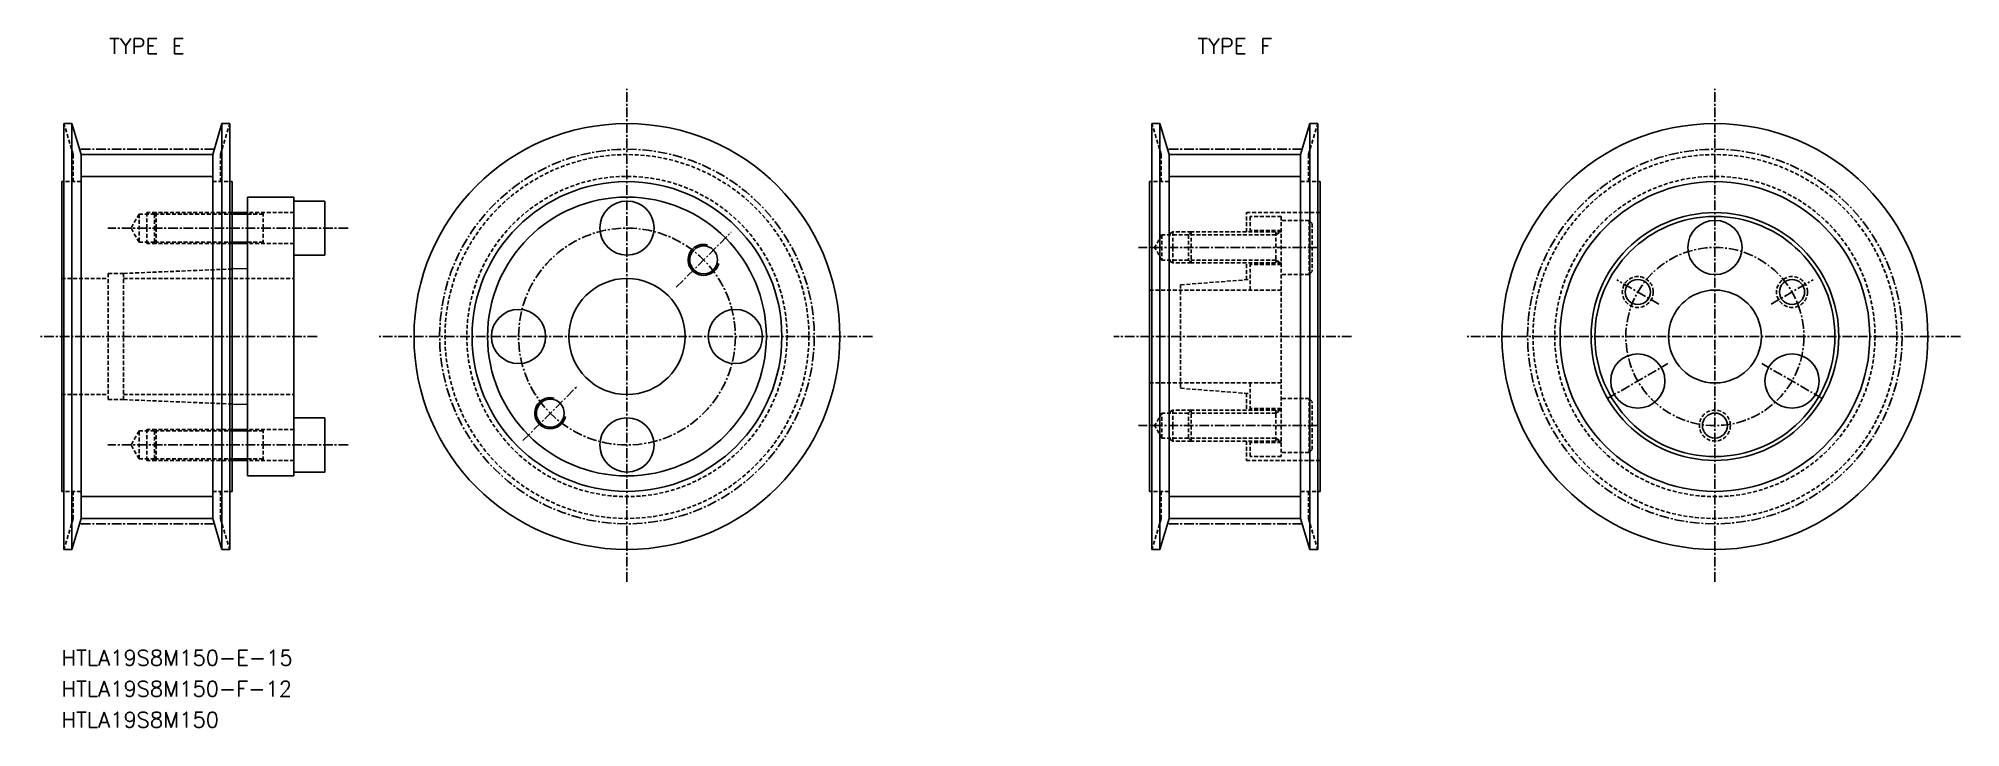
# Model space of a CAD drawing. Extents: x 1845 to 2094, y 9549 to 9638.
import ezdxf
from ezdxf.enums import TextEntityAlignment as Align

# ---------------------------------------------------------------- set-up
doc = ezdxf.new("R2010")
doc.units = 0
doc.linetypes.add('CENTER', pattern=[2, 1.25, -0.25, 0.25, -0.25])
doc.linetypes.add('DASHED', pattern=[0.75, 0.5, -0.25])
doc.layers.get('0').update_dxf_attribs({"linetype": 'CONTINUOUS'})
doc.layers.add('CENTER', color=1, linetype='CENTER')
doc.styles.add('MISUMI', font='txt.shx')

msp = doc.modelspace()

# ---------------------------------------------------------------- linework, layer by layer
at = {"color": 7, "linetype": 'CONTINUOUS'}
for p, q in [((1849.76, 9627.15), (1848.76, 9627.15)), ((1848.76, 9627.15), (1848.76, 9619.65)), ((1850.96, 9623.15), (1849.76, 9627.15)), ((1849.76, 9627.15), (1849.76, 9572.15)), ((1867.96, 9623.15), (1869.16, 9627.15)), ((1869.16, 9627.15), (1870.16, 9627.15)), ((1869.16, 9627.15), (1869.16, 9572.15)), ((1870.16, 9627.15), (1870.16, 9619.65)), ((1990.26, 9627.15), (1989.26, 9627.15)), ((1989.26, 9627.15), (1989.26, 9619.65)), ((1991.46, 9623.15), (1990.26, 9627.15)), ((1990.26, 9627.15), (1990.26, 9572.15)), ((2008.46, 9623.15), (2009.66, 9627.15)), ((2009.66, 9627.15), (2010.66, 9627.15)), ((2009.66, 9627.15), (2009.66, 9572.15)), ((2010.66, 9627.15), (2010.66, 9619.65)), ((1850.96, 9623.15), (1850.96, 9619.65)), ((1867.96, 9623.15), (1850.96, 9623.15)), ((1867.96, 9623.15), (1867.96, 9619.65)), ((1991.46, 9623.15), (1991.46, 9619.65)), ((2008.46, 9623.15), (1991.46, 9623.15)), ((2008.46, 9623.15), (2008.46, 9619.65)), ((1848.76, 9619.65), (1848.46, 9619.65)), ((1848.46, 9619.65), (1848.46, 9599.65)), ((1848.76, 9619.65), (1848.76, 9599.65)), ((1850.96, 9619.65), (1850.96, 9579.65)), ((1867.96, 9619.65), (1867.96, 9579.65)), ((1870.16, 9619.65), (1870.46, 9619.65)), ((1870.16, 9619.65), (1870.16, 9599.65)), ((1870.46, 9619.65), (1870.46, 9615.65)), ((1989.26, 9619.65), (1988.96, 9619.65)), ((1988.96, 9619.65), (1988.96, 9579.65)), ((1989.26, 9619.65), (1989.26, 9579.65)), ((1991.46, 9619.65), (1991.46, 9579.65)), ((2008.46, 9619.65), (2008.46, 9579.65)), ((2010.66, 9619.65), (2010.96, 9619.65)), ((2010.66, 9619.65), (2010.66, 9579.65)), ((2010.96, 9619.65), (2010.96, 9579.65)), ((1872.46, 9617.65), (1878.46, 9617.65)), ((1872.46, 9617.65), (1872.46, 9615.65)), ((1878.46, 9617.65), (1878.46, 9617.15)), ((1878.46, 9617.15), (1878.46, 9610.15)), ((1878.46, 9617.15), (1882.46, 9617.15)), ((1882.46, 9617.15), (1882.46, 9613.65)), ((1870.46, 9615.65), (1870.46, 9611.65)), ((1872.46, 9615.65), (1870.46, 9615.65)), ((1872.46, 9615.65), (1872.46, 9611.65)), ((1882.46, 9610.15), (1882.46, 9613.65)), ((1870.46, 9611.65), (1870.46, 9608.37)), ((1872.46, 9611.65), (1870.46, 9611.65)), ((1872.46, 9611.65), (1872.46, 9608.45)), ((1878.46, 9610.15), (1878.46, 9599.65)), ((1878.46, 9610.15), (1882.46, 9610.15)), ((1872.46, 9608.45), (1870.46, 9608.37)), ((1870.46, 9608.37), (1870.46, 9599.65)), ((1872.46, 9608.45), (1872.46, 9599.65)), ((1848.46, 9579.65), (1848.46, 9599.65)), ((1848.76, 9579.65), (1848.76, 9599.65)), ((1870.16, 9579.65), (1870.16, 9599.65)), ((1870.46, 9590.93), (1870.46, 9599.65)), ((1872.46, 9590.85), (1872.46, 9599.65)), ((1878.46, 9589.15), (1878.46, 9599.65)), ((1870.46, 9587.65), (1870.46, 9590.93)), ((1872.46, 9590.85), (1870.46, 9590.93)), ((1872.46, 9587.65), (1872.46, 9590.85)), ((1878.46, 9582.15), (1878.46, 9589.15)), ((1878.46, 9589.15), (1882.46, 9589.15)), ((1882.46, 9589.15), (1882.46, 9585.65)), ((1870.46, 9583.65), (1870.46, 9587.65)), ((1872.46, 9587.65), (1870.46, 9587.65)), ((1872.46, 9583.65), (1872.46, 9587.65)), ((1882.46, 9582.15), (1882.46, 9585.65)), ((1872.46, 9583.65), (1870.46, 9583.65)), ((1870.46, 9579.65), (1870.46, 9583.65)), ((1872.46, 9581.65), (1872.46, 9583.65)), ((1872.46, 9581.65), (1878.46, 9581.65)), ((1878.46, 9581.65), (1878.46, 9582.15)), ((1878.46, 9582.15), (1882.46, 9582.15)), ((1848.76, 9579.65), (1848.46, 9579.65)), ((1848.76, 9572.15), (1848.76, 9579.65)), ((1850.96, 9576.14), (1850.96, 9579.65)), ((1867.96, 9576.14), (1867.96, 9579.65)), ((1870.16, 9579.65), (1870.46, 9579.65)), ((1870.16, 9572.15), (1870.16, 9579.65)), ((1989.26, 9579.65), (1988.96, 9579.65)), ((1989.26, 9572.15), (1989.26, 9579.65)), ((1991.46, 9576.14), (1991.46, 9579.65)), ((2008.46, 9576.14), (2008.46, 9579.65)), ((2010.66, 9579.65), (2010.96, 9579.65)), ((2010.66, 9572.15), (2010.66, 9579.65)), ((1850.96, 9576.14), (1849.76, 9572.15)), ((1867.96, 9576.14), (1850.96, 9576.14)), ((1867.96, 9576.14), (1869.16, 9572.15)), ((1991.46, 9576.14), (1990.26, 9572.15)), ((2008.46, 9576.14), (1991.46, 9576.14)), ((2008.46, 9576.14), (2009.66, 9572.15)), ((1849.76, 9572.15), (1848.76, 9572.15)), ((1869.16, 9572.15), (1870.16, 9572.15)), ((1990.26, 9572.15), (1989.26, 9572.15)), ((2009.66, 9572.15), (2010.66, 9572.15))]:
    msp.add_line(p, q, dxfattribs=at)
at = {"color": 3, "linetype": 'DASHED'}
for p, q in [((1849.96, 9623.15), (1848.76, 9627.15)), ((1868.96, 9623.15), (1870.16, 9627.15)), ((1990.46, 9623.15), (1989.26, 9627.15)), ((2009.46, 9623.15), (2010.66, 9627.15)), ((1849.96, 9623.15), (1849.96, 9619.65)), ((1868.96, 9623.15), (1868.96, 9619.65)), ((1990.46, 9623.15), (1990.46, 9619.65)), ((2009.46, 9623.15), (2009.46, 9619.65)), ((1850.96, 9619.65), (1848.76, 9619.65)), ((1867.96, 9619.65), (1870.16, 9619.65)), ((1991.46, 9619.65), (1989.26, 9619.65)), ((2008.46, 9619.65), (2010.66, 9619.65)), ((1858.46, 9615.45), (1857.42, 9613.65)), ((1858.46, 9611.85), (1857.42, 9613.65)), ((1858.46, 9615.45), (1858.46, 9611.85)), ((1860.46, 9615.45), (1858.46, 9615.45)), ((1860.66, 9615.65), (1859.46, 9615.65)), ((1859.46, 9615.65), (1859.46, 9613.65)), ((1859.46, 9611.65), (1859.46, 9613.65)), ((1860.66, 9615.65), (1860.46, 9615.45)), ((1860.46, 9615.45), (1860.46, 9613.65)), ((1860.46, 9615.45), (1870.46, 9615.45)), ((1860.46, 9611.85), (1860.46, 9613.65)), ((1860.66, 9615.65), (1860.66, 9613.65)), ((1870.46, 9615.65), (1860.66, 9615.65)), ((1860.66, 9611.65), (1860.66, 9613.65)), ((1878.46, 9615.65), (1872.46, 9615.65)), ((1872.46, 9615.45), (1874.46, 9615.45)), ((1874.46, 9615.65), (1874.46, 9613.65)), ((1874.46, 9611.65), (1874.46, 9613.65)), ((2001.46, 9615.65), (2010.96, 9615.65)), ((2001.46, 9613.15), (2001.46, 9615.65)), ((2005.96, 9615.15), (2001.96, 9615.15)), ((2001.96, 9615.15), (2001.96, 9613.15)), ((2005.96, 9615.15), (2005.96, 9584.15)), ((2009.56, 9614.65), (2005.96, 9614.65)), ((2009.56, 9614.65), (2009.56, 9607.65)), ((2009.56, 9614.65), (2009.96, 9614.25)), ((2009.96, 9614.25), (2009.96, 9608.05)), ((1860.46, 9611.85), (1858.46, 9611.85)), ((1860.66, 9611.65), (1859.46, 9611.65)), ((1860.66, 9611.65), (1860.46, 9611.85)), ((1860.46, 9611.85), (1870.46, 9611.85)), ((1870.46, 9611.65), (1860.66, 9611.65)), ((1872.46, 9611.85), (1874.46, 9611.85)), ((1878.46, 9611.65), (1872.46, 9611.65)), ((1990.54, 9612.77), (1989.6, 9611.15)), ((1990.54, 9609.53), (1989.6, 9611.15)), ((1990.54, 9612.77), (1990.54, 9609.53)), ((1993.96, 9612.77), (1990.54, 9612.77)), ((1991.96, 9613.15), (1991.3, 9612.77)), ((1991.96, 9613.15), (1991.96, 9611.15)), ((1994.34, 9613.15), (1991.96, 9613.15)), ((1991.96, 9609.15), (1991.96, 9611.15)), ((1993.96, 9612.77), (1994.34, 9613.15)), ((2005.26, 9612.77), (1993.96, 9612.77)), ((1993.96, 9612.77), (1993.96, 9609.53)), ((2005.96, 9613.15), (1994.34, 9613.15)), ((1994.34, 9613.15), (1994.34, 9609.15)), ((2005.96, 9613.35), (2001.96, 9613.35)), ((2005.26, 9613.15), (2005.26, 9609.15)), ((2005.26, 9612.77), (2005.92, 9613.15)), ((1993.96, 9609.53), (1990.54, 9609.53)), ((1991.96, 9609.15), (1991.3, 9609.53)), ((1994.34, 9609.15), (1991.96, 9609.15)), ((2005.26, 9609.53), (1993.96, 9609.53)), ((1994.34, 9609.15), (1993.96, 9609.53)), ((2005.96, 9609.15), (1994.34, 9609.15)), ((2001.46, 9606.98), (2001.46, 9609.15)), ((2001.96, 9609.15), (2001.96, 9605.65)), ((2005.96, 9608.95), (2001.96, 9608.95)), ((2005.26, 9609.53), (2005.92, 9609.15)), ((1848.46, 9607.15), (1854.46, 9607.15)), ((1854.46, 9607.8), (1856.46, 9607.8)), ((1854.46, 9607.8), (1854.46, 9599.65)), ((1856.46, 9607.8), (1870.46, 9608.37)), ((1856.46, 9607.8), (1856.46, 9599.65)), ((1856.46, 9607.15), (1878.46, 9607.15)), ((1992.96, 9606.33), (2001.96, 9607.02)), ((1992.96, 9606.33), (1992.96, 9592.96)), ((2009.56, 9607.65), (2005.96, 9607.65)), ((2009.56, 9607.65), (2009.96, 9608.05)), ((1988.96, 9605.65), (2005.96, 9605.65)), ((1854.46, 9591.5), (1854.46, 9599.65)), ((1856.46, 9591.5), (1856.46, 9599.65)), ((1848.46, 9592.15), (1854.46, 9592.15)), ((1854.46, 9591.5), (1856.46, 9591.5)), ((1856.46, 9592.15), (1878.46, 9592.15)), ((1856.46, 9591.5), (1870.46, 9590.93)), ((1988.96, 9593.65), (2005.96, 9593.65)), ((1992.96, 9592.96), (2001.96, 9592.27)), ((2001.46, 9592.31), (2001.46, 9590.15)), ((2001.96, 9593.65), (2001.96, 9590.15)), ((2009.56, 9591.65), (2005.96, 9591.65)), ((2009.56, 9584.65), (2009.56, 9591.65)), ((2009.56, 9591.65), (2009.96, 9591.25)), ((2009.96, 9585.05), (2009.96, 9591.25)), ((1990.54, 9589.77), (1989.6, 9588.15)), ((1990.54, 9586.53), (1990.54, 9589.77)), ((1993.96, 9589.77), (1990.54, 9589.77)), ((1991.96, 9590.15), (1991.3, 9589.77)), ((1991.96, 9590.15), (1991.96, 9588.15)), ((1994.34, 9590.15), (1991.96, 9590.15)), ((1994.34, 9590.15), (1993.96, 9589.77)), ((2005.26, 9589.77), (1993.96, 9589.77)), ((1993.96, 9586.53), (1993.96, 9589.77)), ((2005.96, 9590.15), (1994.34, 9590.15)), ((1994.34, 9586.15), (1994.34, 9590.15)), ((2005.96, 9590.35), (2001.96, 9590.35)), ((2005.26, 9586.15), (2005.26, 9590.15)), ((2005.26, 9589.77), (2005.92, 9590.15)), ((1858.46, 9587.45), (1857.42, 9585.65)), ((1858.46, 9583.85), (1858.46, 9587.45)), ((1860.46, 9587.45), (1858.46, 9587.45)), ((1860.66, 9587.65), (1859.46, 9587.65)), ((1859.46, 9587.65), (1859.46, 9585.65)), ((1860.66, 9587.65), (1860.46, 9587.45)), ((1860.46, 9587.45), (1860.46, 9585.65)), ((1860.46, 9587.45), (1870.46, 9587.45)), ((1860.66, 9587.65), (1860.66, 9585.65)), ((1870.46, 9587.65), (1860.66, 9587.65)), ((1878.46, 9587.65), (1872.46, 9587.65)), ((1872.46, 9587.45), (1874.46, 9587.45)), ((1874.46, 9587.65), (1874.46, 9585.65)), ((1990.54, 9586.53), (1989.6, 9588.15)), ((1993.96, 9586.53), (1990.54, 9586.53)), ((1991.96, 9586.15), (1991.3, 9586.53)), ((1991.96, 9586.15), (1991.96, 9588.15)), ((2005.26, 9586.53), (1993.96, 9586.53)), ((1993.96, 9586.53), (1994.34, 9586.15)), ((2005.26, 9586.53), (2005.92, 9586.15)), ((1858.46, 9583.85), (1857.42, 9585.65)), ((1860.46, 9583.85), (1858.46, 9583.85)), ((1859.46, 9583.65), (1859.46, 9585.65)), ((1860.46, 9583.85), (1860.46, 9585.65)), ((1860.66, 9583.65), (1860.46, 9583.85)), ((1860.46, 9583.85), (1870.46, 9583.85)), ((1860.66, 9583.65), (1860.66, 9585.65)), ((1872.46, 9583.85), (1874.46, 9583.85)), ((1874.46, 9583.65), (1874.46, 9585.65)), ((1994.34, 9586.15), (1991.96, 9586.15)), ((2005.96, 9586.15), (1994.34, 9586.15)), ((2001.46, 9586.15), (2001.46, 9583.65)), ((2001.96, 9586.15), (2001.96, 9584.15)), ((2005.96, 9585.95), (2001.96, 9585.95)), ((2005.96, 9584.15), (2001.96, 9584.15)), ((2009.56, 9584.65), (2005.96, 9584.65)), ((2009.56, 9584.65), (2009.96, 9585.05)), ((1860.66, 9583.65), (1859.46, 9583.65)), ((1870.46, 9583.65), (1860.66, 9583.65)), ((1878.46, 9583.65), (1872.46, 9583.65)), ((2001.46, 9583.65), (2010.96, 9583.65)), ((1850.96, 9579.65), (1848.76, 9579.65)), ((1849.96, 9576.14), (1849.96, 9579.65)), ((1867.96, 9579.65), (1870.16, 9579.65)), ((1868.96, 9576.14), (1868.96, 9579.65)), ((1991.46, 9579.65), (1989.26, 9579.65)), ((1990.46, 9576.14), (1990.46, 9579.65)), ((2008.46, 9579.65), (2010.66, 9579.65)), ((2009.46, 9576.14), (2009.46, 9579.65)), ((1849.96, 9576.14), (1848.76, 9572.15)), ((1868.96, 9576.14), (1870.16, 9572.15)), ((1990.46, 9576.14), (1989.26, 9572.15)), ((2009.46, 9576.14), (2010.66, 9572.15))]:
    msp.add_line(p, q, dxfattribs=at)
at = {"color": 3, "linetype": 'CONTINUOUS'}
for p, q in [((1867.96, 9620.32), (1850.96, 9620.32)), ((2008.46, 9620.32), (1991.46, 9620.32)), ((1872.46, 9615.45), (1870.46, 9615.45)), ((1872.46, 9611.85), (1870.46, 9611.85)), ((1872.46, 9587.45), (1870.46, 9587.45)), ((1872.46, 9583.85), (1870.46, 9583.85)), ((1867.96, 9578.97), (1850.96, 9578.97)), ((2008.46, 9578.97), (1991.46, 9578.97))]:
    msp.add_line(p, q, dxfattribs=at)
at = {"color": 7, "linetype": 'CONTINUOUS'}
for centre, radius in [((1921.46, 9599.65), 27.5), ((2061.96, 9599.65), 27.5), ((1921.46, 9599.65), 20), ((2061.96, 9599.65), 20), ((1921.46, 9599.65), 18), ((1921.46, 9599.65), 18), ((1921.46, 9613.65), 3.5), ((2061.96, 9599.65), 16), ((2061.96, 9599.65), 15.5), ((2061.96, 9611.15), 3.5), ((1931.36, 9609.55), 1.8), ((1921.46, 9599.65), 7.5), ((2052, 9605.4), 1.62), ((2071.92, 9605.4), 1.62), ((2061.96, 9599.65), 6), ((1907.46, 9599.65), 3.5), ((1935.46, 9599.65), 3.5), ((2052, 9593.9), 3.5), ((2071.92, 9593.9), 3.5), ((1911.56, 9589.75), 1.8), ((1921.46, 9585.65), 3.5), ((2061.96, 9588.15), 1.62)]:
    msp.add_circle(centre, radius, dxfattribs=at)
at = {"color": 3, "linetype": 'DASHED'}
for centre, radius in [((1921.46, 9599.65), 23.5), ((2061.96, 9599.65), 23.5), ((1921.46, 9599.65), 20.68), ((2061.96, 9599.65), 20.68), ((2052, 9605.4), 2), ((2071.92, 9605.4), 2), ((2061.96, 9588.15), 2)]:
    msp.add_circle(centre, radius, dxfattribs=at)
at = {"color": 3, "linetype": 'CONTINUOUS'}
for centre in [(1931.36, 9609.55), (1911.56, 9589.75)]:
    msp.add_arc(centre, 2, 75, 347, dxfattribs=at)
at = {"layer": 'CENTER', "color": 1, "linetype": 'CENTER'}
for p, q in [((1921.46, 9567.96), (1921.46, 9631.65)), ((2061.96, 9567.96), (2061.96, 9631.65)), ((1868.17, 9623.84), (1850.75, 9623.84)), ((2008.67, 9623.84), (1991.25, 9623.84)), ((1885.46, 9613.65), (1854.42, 9613.65)), ((1927.82, 9606.01), (1934.9, 9613.08)), ((2010.64, 9611.15), (1987.51, 9611.15)), ((2054.71, 9603.83), (2049.29, 9606.96)), ((2069.21, 9603.83), (2074.63, 9606.96)), ((1881.46, 9599.65), (1845.46, 9599.65)), ((1953.18, 9599.65), (1889.46, 9599.65)), ((2015.01, 9599.65), (1984.32, 9599.65)), ((2093.68, 9599.65), (2029.96, 9599.65)), ((2048.1, 9591.65), (2055.9, 9596.15)), ((2075.82, 9591.65), (2068.02, 9596.15)), ((1908.03, 9586.21), (1915.1, 9593.28)), ((2010.64, 9588.15), (1987.51, 9588.15)), ((1885.46, 9585.65), (1854.42, 9585.65)), ((1868.17, 9575.46), (1850.75, 9575.46)), ((2008.67, 9575.46), (1991.25, 9575.46))]:
    msp.add_line(p, q, dxfattribs=at)
for centre, radius in [((1921.46, 9599.65), 24.19), ((2061.96, 9599.65), 24.19), ((1921.46, 9599.65), 14), ((2061.96, 9599.65), 11.5)]:
    msp.add_circle(centre, radius, dxfattribs=at)

# ---------------------------------------------------------------- texts
at = {"color": 7, "linetype": 'CONTINUOUS', "style": 'MISUMI'}
for s, p in [('TYPE E', (1859.46, 9637.15)), ('TYPE F', (1999.96, 9637.15))]:
    msp.add_text(s, height=2, dxfattribs=at).set_placement(p, align=Align.MIDDLE_CENTER)
for s, p in [('HTLA19S8M150-E-15', (1848.46, 9557.15)), ('HTLA19S8M150-F-12', (1848.46, 9553.15)), ('HTLA19S8M150', (1848.46, 9549.15))]:
    msp.add_text(s, height=2, dxfattribs=at).set_placement(p)

doc.saveas('drawing.dxf')
